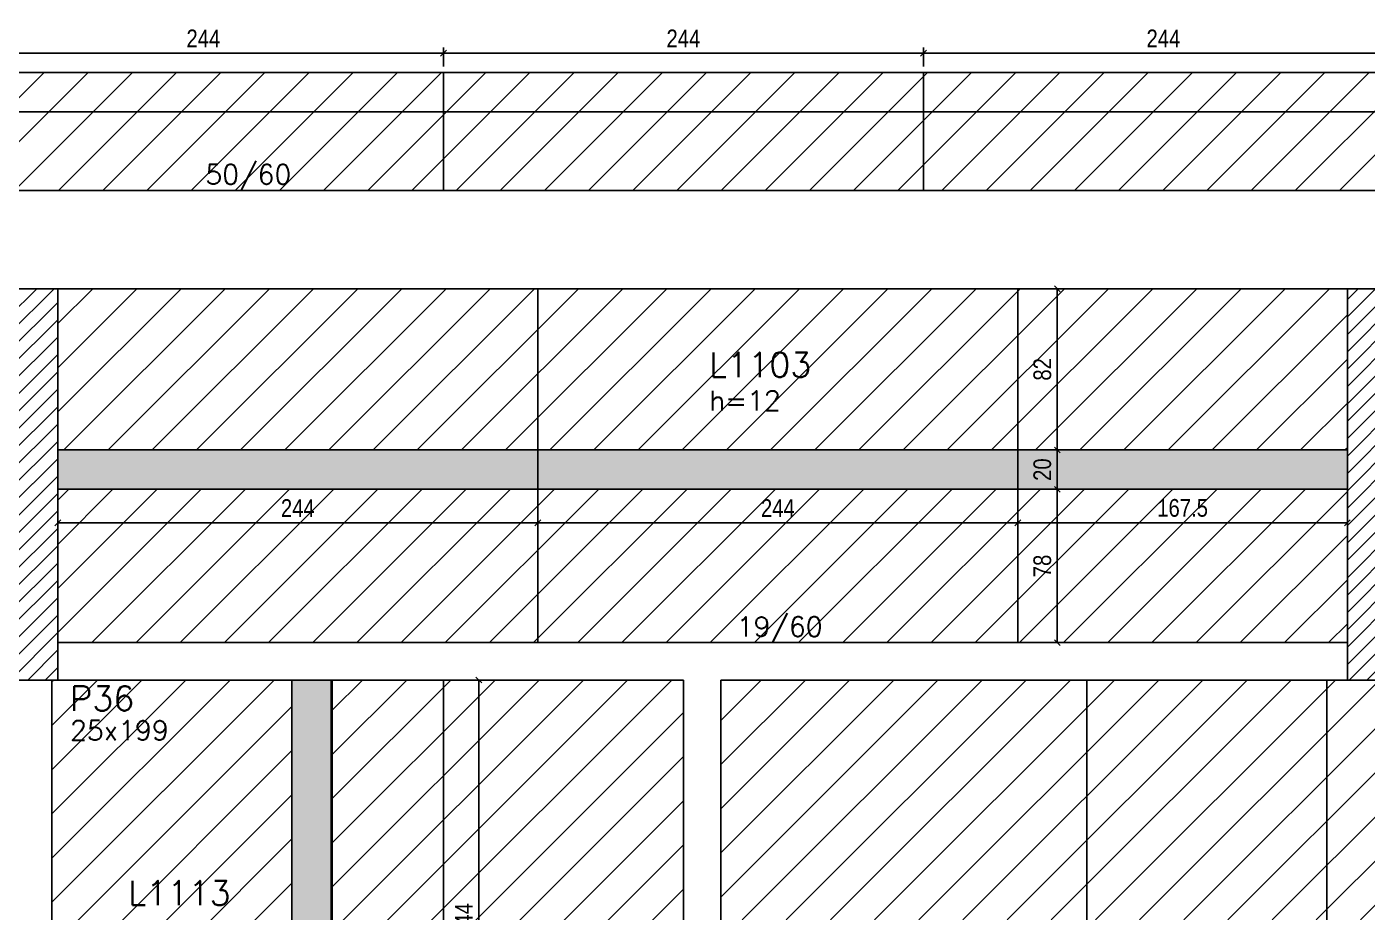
# Model space of a CAD drawing. Extents: x 1860 to 8661, y -614 to 3008.
# Drawn here: x 3394 to 4075, y 1734 to 2184 of the extents above; entities that cross this region are included whole.
import ezdxf

# ---------------------------------------------------------------- set-up
doc = ezdxf.new("R2010")
doc.units = 0
for name, color, linetype in [('242', 12, 'Continuous'), ('COTA', 241, 'Continuous'), ('F-LAJES', 3, 'Continuous'), ('F-LAJES-DIM', 2, 'Continuous'), ('F-LAJES-NOME', 4, 'Continuous'), ('F-PILARES-DIM', 172, 'Continuous'), ('F-PILARES-HACH', 174, 'Continuous'), ('F-PILARES-NOME', 170, 'Continuous'), ('F-PILARES-S', 170, 'Continuous'), ('F-VIGAS', 3, 'Continuous'), ('F-VIGAS-DIM', 2, 'Continuous'), ('Painéis', 200, 'Continuous')]:
    doc.layers.add(name, color=color, linetype=linetype)
doc.layers.add('Hachura', color=251, linetype='Continuous', lineweight=9)
doc.styles.add('COTA TECNICA-50', font='techl___.ttf', dxfattribs={"height": 9})
doc.styles.add('MCP', font='romans.shx')
doc.dimstyles.new('COTA PAINEL-50', dxfattribs={"dimtxt": 9, "dimasz": 3, "dimexe": 3, "dimexo": 3, "dimgap": 3, "dimtad": 1, "dimdec": 1, "dimzin": 12, "dimdsep": 46, "dimtxsty": 'COTA TECNICA-50', "dimblk1": 'OBLIQUE', "dimblk2": 'OBLIQUE', "dimsah": 1, "dimcen": 0.9, "dimclrd": 4, "dimclre": 4, "dimclrt": 240, "dimadec": 1, "dimazin": 3, "dimtfac": 1, "dimtdec": 1, "dimtmove": 0, "dimatfit": 3, "dimfxl": 1, "dimtolj": 1, "dimtzin": 12, "dimarcsym": 0})
pattern_1 = [(45, (3946.89, 636.7516), (-4.419417, 4.419417), [])]
pattern_2 = [(45, (0, 127.807), (-11.22532, 11.22532), [])]

# ---------------------------------------------------------------- blocks, each defined once
blk = doc.blocks.new('_Oblique')
at = {"color": 0, "linetype": 'ByBlock', "lineweight": -2}
blk.add_line((-0.5, -0.5), (0.5, 0.5), dxfattribs=at)
blk = doc.blocks.new('*D799')
at = {"layer": 'COTA', "color": 4, "lineweight": -2, "transparency": 16777216}
for p, q in [((3608.89, 1852.25), (3626.86, 1852.25)), ((3623.86, 1608.25), (3623.86, 1852.25)), ((3608.89, 1608.25), (3626.86, 1608.25))]:
    blk.add_line(p, q, dxfattribs=at)
at = {"layer": 'Defpoints', "color": 0, "transparency": 16777216}
for p in [(3605.89, 1852.25), (3623.86, 1852.25), (3605.89, 1608.25)]:
    blk.add_point(p, dxfattribs=at)
at = {"layer": 'COTA', "color": 4, "lineweight": -2, "transparency": 16777216, "xscale": 3, "yscale": 3, "zscale": 3}
for p, rotation in [((3623.86, 1852.25), 90), ((3623.86, 1608.25), 270)]:
    blk.add_blockref('_Oblique', p, dxfattribs=dict(at, rotation=rotation))
at = {"layer": 'COTA', "color": 240, "transparency": 16777216, "insert": (3616.29, 1730.25), "char_height": 9, "attachment_point": 5, "rotation": 90, "style": 'COTA TECNICA-50'}
blk.add_mtext('\\A1;244', dxfattribs=at)
blk = doc.blocks.new('*D1013')
at = {"layer": 'COTA', "color": 4, "lineweight": -2, "transparency": 16777216}
for p, q in [((3409.89, 1946.25), (3409.89, 1929.13)), ((3653.89, 1946.25), (3653.89, 1929.13)), ((3409.89, 1932.13), (3653.89, 1932.13))]:
    blk.add_line(p, q, dxfattribs=at)
at = {"layer": 'Defpoints', "color": 0, "transparency": 16777216}
for p in [(3409.89, 1949.25), (3653.89, 1949.25), (3653.89, 1932.13)]:
    blk.add_point(p, dxfattribs=at)
at = {"layer": 'COTA', "color": 4, "lineweight": -2, "transparency": 16777216, "xscale": 3, "yscale": 3, "zscale": 3, "rotation": 180}
blk.add_blockref('_Oblique', (3409.89, 1932.13), dxfattribs=at)
at = {"layer": 'COTA', "color": 4, "lineweight": -2, "transparency": 16777216, "xscale": 3, "yscale": 3, "zscale": 3}
blk.add_blockref('_Oblique', (3653.89, 1932.13), dxfattribs=at)
at = {"layer": 'COTA', "color": 240, "transparency": 16777216, "insert": (3531.89, 1939.7), "char_height": 9, "attachment_point": 5, "style": 'COTA TECNICA-50'}
blk.add_mtext('\\A1;244', dxfattribs=at)
blk = doc.blocks.new('*D1014')
at = {"layer": 'COTA', "color": 4, "lineweight": -2, "transparency": 16777216}
for p, q in [((3653.89, 1946.25), (3653.89, 1929.13)), ((3897.89, 1946.25), (3897.89, 1929.13)), ((3653.89, 1932.13), (3897.89, 1932.13))]:
    blk.add_line(p, q, dxfattribs=at)
at = {"layer": 'Defpoints', "color": 0, "transparency": 16777216}
for p in [(3653.89, 1949.25), (3897.89, 1949.25), (3897.89, 1932.13)]:
    blk.add_point(p, dxfattribs=at)
at = {"layer": 'COTA', "color": 4, "lineweight": -2, "transparency": 16777216, "xscale": 3, "yscale": 3, "zscale": 3, "rotation": 180}
blk.add_blockref('_Oblique', (3653.89, 1932.13), dxfattribs=at)
at = {"layer": 'COTA', "color": 4, "lineweight": -2, "transparency": 16777216, "xscale": 3, "yscale": 3, "zscale": 3}
blk.add_blockref('_Oblique', (3897.89, 1932.13), dxfattribs=at)
at = {"layer": 'COTA', "color": 240, "transparency": 16777216, "insert": (3775.89, 1939.7), "char_height": 9, "attachment_point": 5, "style": 'COTA TECNICA-50'}
blk.add_mtext('\\A1;244', dxfattribs=at)
blk = doc.blocks.new('*D1015')
at = {"layer": 'COTA', "color": 4, "lineweight": -2, "transparency": 16777216}
for p, q in [((3897.89, 1946.25), (3897.89, 1929.13)), ((4065.39, 1946.25), (4065.39, 1929.13)), ((3897.89, 1932.13), (4065.39, 1932.13))]:
    blk.add_line(p, q, dxfattribs=at)
at = {"layer": 'Defpoints', "color": 0, "transparency": 16777216}
for p in [(3897.89, 1949.25), (4065.39, 1949.25), (4065.39, 1932.13)]:
    blk.add_point(p, dxfattribs=at)
at = {"layer": 'COTA', "color": 4, "lineweight": -2, "transparency": 16777216, "xscale": 3, "yscale": 3, "zscale": 3, "rotation": 180}
blk.add_blockref('_Oblique', (3897.89, 1932.13), dxfattribs=at)
at = {"layer": 'COTA', "color": 4, "lineweight": -2, "transparency": 16777216, "xscale": 3, "yscale": 3, "zscale": 3}
blk.add_blockref('_Oblique', (4065.39, 1932.13), dxfattribs=at)
at = {"layer": 'COTA', "color": 240, "transparency": 16777216, "insert": (3981.64, 1939.73), "char_height": 9, "attachment_point": 5, "style": 'COTA TECNICA-50'}
blk.add_mtext('\\A1;167.5', dxfattribs=at)
blk = doc.blocks.new('*D1010')
at = {"layer": 'COTA', "color": 4, "lineweight": -2, "transparency": 16777216}
for p, q in [((3900.89, 1949.25), (3920.95, 1949.25)), ((3917.95, 1871.25), (3917.95, 1949.25)), ((3900.89, 1871.25), (3920.95, 1871.25))]:
    blk.add_line(p, q, dxfattribs=at)
at = {"layer": 'Defpoints', "color": 0, "transparency": 16777216}
for p in [(3897.89, 1949.25), (3917.95, 1949.25), (3897.89, 1871.25)]:
    blk.add_point(p, dxfattribs=at)
at = {"layer": 'COTA', "color": 4, "lineweight": -2, "transparency": 16777216, "xscale": 3, "yscale": 3, "zscale": 3}
for p, rotation in [((3917.95, 1949.25), 90), ((3917.95, 1871.25), 270)]:
    blk.add_blockref('_Oblique', p, dxfattribs=dict(at, rotation=rotation))
at = {"layer": 'COTA', "color": 240, "transparency": 16777216, "insert": (3910.37, 1910.25), "char_height": 9, "attachment_point": 5, "rotation": 90, "style": 'COTA TECNICA-50'}
blk.add_mtext('\\A1;78', dxfattribs=at)
blk = doc.blocks.new('*D1011')
at = {"layer": 'COTA', "color": 4, "lineweight": -2, "transparency": 16777216}
for p, q in [((3900.89, 1969.25), (3920.95, 1969.25)), ((3917.95, 1949.25), (3917.95, 1969.25)), ((3900.89, 1949.25), (3920.95, 1949.25))]:
    blk.add_line(p, q, dxfattribs=at)
at = {"layer": 'Defpoints', "color": 0, "transparency": 16777216}
for p in [(3897.89, 1969.25), (3917.95, 1969.25), (3897.89, 1949.25)]:
    blk.add_point(p, dxfattribs=at)
at = {"layer": 'COTA', "color": 4, "lineweight": -2, "transparency": 16777216, "xscale": 3, "yscale": 3, "zscale": 3}
for p, rotation in [((3917.95, 1969.25), 90), ((3917.95, 1949.25), 270)]:
    blk.add_blockref('_Oblique', p, dxfattribs=dict(at, rotation=rotation))
at = {"layer": 'COTA', "color": 240, "transparency": 16777216, "insert": (3910.36, 1959.25), "char_height": 9, "attachment_point": 5, "rotation": 90, "style": 'COTA TECNICA-50'}
blk.add_mtext('\\A1;20', dxfattribs=at)
blk = doc.blocks.new('*D1012')
at = {"layer": 'COTA', "color": 4, "lineweight": -2, "transparency": 16777216}
for p, q in [((3900.89, 2051.25), (3920.95, 2051.25)), ((3917.95, 1969.25), (3917.95, 2051.25)), ((3900.89, 1969.25), (3920.95, 1969.25))]:
    blk.add_line(p, q, dxfattribs=at)
at = {"layer": 'Defpoints', "color": 0, "transparency": 16777216}
for p in [(3897.89, 2051.25), (3917.95, 2051.25), (3897.89, 1969.25)]:
    blk.add_point(p, dxfattribs=at)
at = {"layer": 'COTA', "color": 4, "lineweight": -2, "transparency": 16777216, "xscale": 3, "yscale": 3, "zscale": 3}
for p, rotation in [((3917.95, 2051.25), 90), ((3917.95, 1969.25), 270)]:
    blk.add_blockref('_Oblique', p, dxfattribs=dict(at, rotation=rotation))
at = {"layer": 'COTA', "color": 240, "transparency": 16777216, "insert": (3910.37, 2010.25), "char_height": 9, "attachment_point": 5, "rotation": 90, "style": 'COTA TECNICA-50'}
blk.add_mtext('\\A1;82', dxfattribs=at)
blk = doc.blocks.new('*D1160')
at = {"layer": 'COTA', "color": 4, "lineweight": -2, "transparency": 16777216}
for p, q in [((3361.89, 2164.25), (3361.89, 2173.99)), ((3605.89, 2164.25), (3605.89, 2173.99)), ((3361.89, 2170.99), (3605.89, 2170.99))]:
    blk.add_line(p, q, dxfattribs=at)
at = {"layer": 'Defpoints', "color": 0, "transparency": 16777216}
for p in [(3605.89, 2170.99), (3361.89, 2161.25), (3605.89, 2161.25)]:
    blk.add_point(p, dxfattribs=at)
at = {"layer": 'COTA', "color": 4, "lineweight": -2, "transparency": 16777216, "xscale": 3, "yscale": 3, "zscale": 3, "rotation": 180}
blk.add_blockref('_Oblique', (3361.89, 2170.99), dxfattribs=at)
at = {"layer": 'COTA', "color": 4, "lineweight": -2, "transparency": 16777216, "xscale": 3, "yscale": 3, "zscale": 3}
blk.add_blockref('_Oblique', (3605.89, 2170.99), dxfattribs=at)
at = {"layer": 'COTA', "color": 240, "transparency": 16777216, "insert": (3483.89, 2178.55), "char_height": 9, "attachment_point": 5, "style": 'COTA TECNICA-50'}
blk.add_mtext('\\A1;244', dxfattribs=at)
blk = doc.blocks.new('*D1161')
at = {"layer": 'COTA', "color": 4, "lineweight": -2, "transparency": 16777216}
for p, q in [((3605.89, 2164.25), (3605.89, 2173.99)), ((3849.89, 2164.25), (3849.89, 2173.99)), ((3605.89, 2170.99), (3849.89, 2170.99))]:
    blk.add_line(p, q, dxfattribs=at)
at = {"layer": 'Defpoints', "color": 0, "transparency": 16777216}
for p in [(3849.89, 2170.99), (3605.89, 2161.25), (3849.89, 2161.25)]:
    blk.add_point(p, dxfattribs=at)
at = {"layer": 'COTA', "color": 4, "lineweight": -2, "transparency": 16777216, "xscale": 3, "yscale": 3, "zscale": 3, "rotation": 180}
blk.add_blockref('_Oblique', (3605.89, 2170.99), dxfattribs=at)
at = {"layer": 'COTA', "color": 4, "lineweight": -2, "transparency": 16777216, "xscale": 3, "yscale": 3, "zscale": 3}
blk.add_blockref('_Oblique', (3849.89, 2170.99), dxfattribs=at)
at = {"layer": 'COTA', "color": 240, "transparency": 16777216, "insert": (3727.89, 2178.55), "char_height": 9, "attachment_point": 5, "style": 'COTA TECNICA-50'}
blk.add_mtext('\\A1;244', dxfattribs=at)
blk = doc.blocks.new('*D1162')
at = {"layer": 'COTA', "color": 4, "lineweight": -2, "transparency": 16777216}
for p, q in [((3849.89, 2164.25), (3849.89, 2173.99)), ((4093.89, 2164.25), (4093.89, 2173.99)), ((3849.89, 2170.99), (4093.89, 2170.99))]:
    blk.add_line(p, q, dxfattribs=at)
at = {"layer": 'Defpoints', "color": 0, "transparency": 16777216}
for p in [(4093.89, 2170.99), (3849.89, 2161.25), (4093.89, 2161.25)]:
    blk.add_point(p, dxfattribs=at)
at = {"layer": 'COTA', "color": 4, "lineweight": -2, "transparency": 16777216, "xscale": 3, "yscale": 3, "zscale": 3, "rotation": 180}
blk.add_blockref('_Oblique', (3849.89, 2170.99), dxfattribs=at)
at = {"layer": 'COTA', "color": 4, "lineweight": -2, "transparency": 16777216, "xscale": 3, "yscale": 3, "zscale": 3}
blk.add_blockref('_Oblique', (4093.89, 2170.99), dxfattribs=at)
at = {"layer": 'COTA', "color": 240, "transparency": 16777216, "insert": (3971.89, 2178.55), "char_height": 9, "attachment_point": 5, "style": 'COTA TECNICA-50'}
blk.add_mtext('\\A1;244', dxfattribs=at)

msp = doc.modelspace()

# ---------------------------------------------------------------- hatches: boundary and pattern name
at = {"layer": 'F-PILARES-HACH', "linetype": 'Continuous'}
h = msp.add_hatch(dxfattribs=at)
h.set_pattern_fill('ANSI31', color=256, scale=50, style=0)
h.set_pattern_definition(pattern_1)
h.paths.add_polyline_path([(3384.89, 1852.25), (3409.89, 1852.25), (3409.89, 2051.25), (3384.89, 2051.25)], flags=16)
h = msp.add_hatch(dxfattribs=at)
h.set_pattern_fill('ANSI31', color=256, scale=50, style=0)
h.set_pattern_definition(pattern_1)
h.paths.add_polyline_path([(4065.39, 1852.25), (4089.39, 1852.25), (4089.39, 2051.25), (4065.39, 2051.25)], flags=16)
at = {"layer": 'Hachura', "linetype": 'ByBlock'}
h = msp.add_hatch(dxfattribs=at)
h.set_pattern_fill('ANSI31', color=256, scale=5)
h.set_pattern_definition(pattern_2)
h.paths.add_polyline_path([(4337.89, 2141.25), (4337.89, 2101.25), (4561.89, 2101.25), (4561.89, 2141.25)], flags=17)
h.paths.add_polyline_path([(4093.89, 2141.25), (4093.89, 2101.25), (4337.89, 2101.25), (4337.89, 2141.25)])
h.paths.add_polyline_path([(3849.89, 2141.25), (3849.89, 2101.25), (4093.89, 2101.25), (4093.89, 2141.25)])
h.paths.add_polyline_path([(3849.89, 2141.25), (3605.89, 2141.25), (3605.89, 2101.25), (3849.89, 2101.25)])
h.paths.add_polyline_path([(3605.89, 2101.25), (3605.89, 2141.25), (3361.89, 2141.25), (3361.89, 2101.25)])
h.paths.add_polyline_path([(3361.89, 2101.25), (3361.89, 2141.25), (3117.89, 2141.25), (3117.89, 2101.25)])
h.paths.add_polyline_path([(2873.89, 2141.25), (2873.89, 2101.25), (3117.89, 2101.25), (3117.89, 2141.25)])
h.paths.add_polyline_path([(2667.89, 2141.25), (2667.89, 2101.25), (2873.89, 2101.25), (2873.89, 2141.25)])
h.paths.add_polyline_path([(2873.89, 2141.25), (2873.89, 2161.25), (2667.89, 2161.25), (2667.89, 2141.25)])
h.paths.add_polyline_path([(2873.89, 2161.25), (2873.89, 2141.25), (3117.89, 2141.25), (3117.89, 2161.25)])
h.paths.add_polyline_path([(3117.89, 2161.25), (3117.89, 2141.25), (3361.89, 2141.25), (3361.89, 2161.25)])
h.paths.add_polyline_path([(3361.89, 2161.25), (3361.89, 2141.25), (3605.89, 2141.25), (3605.89, 2161.25)])
h.paths.add_polyline_path([(3849.89, 2141.25), (3849.89, 2161.25), (3605.89, 2161.25), (3605.89, 2141.25)])
h.paths.add_polyline_path([(4093.89, 2141.25), (4093.89, 2161.25), (3849.89, 2161.25), (3849.89, 2141.25)])
h.paths.add_polyline_path([(4337.89, 2141.25), (4337.89, 2161.25), (4093.89, 2161.25), (4093.89, 2141.25)])
h.paths.add_polyline_path([(4561.89, 2141.25), (4561.89, 2101.25), (4577.89, 2101.25), (4577.89, 2161.25), (4337.89, 2161.25), (4337.89, 2141.25)])
h = msp.add_hatch(dxfattribs=at)
h.set_pattern_fill('ANSI31', color=256, scale=5)
h.set_pattern_definition(pattern_2)
h.paths.add_polyline_path([(3409.89, 2051.25), (3409.89, 1969.25), (3653.89, 1969.25), (3653.89, 2051.25)])
h.paths.add_polyline_path([(3409.89, 1949.25), (3409.89, 1871.25), (3653.89, 1871.25), (3653.89, 1949.25)])
h.paths.add_polyline_path([(3653.89, 1949.25), (3653.89, 1871.25), (3737.39, 1871.25), (3897.89, 1871.25), (3897.89, 1949.25)])
h.paths.add_polyline_path([(3897.89, 1969.25), (3897.89, 2051.25), (3653.89, 2051.25), (3653.89, 1969.25)])
h.paths.add_polyline_path([(4065.39, 1969.25), (4065.39, 2051.25), (3897.89, 2051.25), (3897.89, 1969.25)])
h.paths.add_polyline_path([(3897.89, 1949.25), (3897.89, 1871.25), (4065.39, 1871.25), (4065.39, 1949.25)])
h = msp.add_hatch(color=256, dxfattribs=at)
h.dxf.hatch_style = 1
h.paths.add_polyline_path([(3653.89, 1969.25), (3409.89, 1969.25), (3409.89, 1949.25), (3653.89, 1949.25)])
h.paths.add_polyline_path([(3897.89, 1969.25), (3653.89, 1969.25), (3653.89, 1949.25), (3897.89, 1949.25)])
h.paths.add_polyline_path([(4065.39, 1969.25), (3897.89, 1969.25), (3897.89, 1949.25), (4065.39, 1949.25)])
h = msp.add_hatch(dxfattribs=at)
h.set_pattern_fill('ANSI31', color=256, scale=5)
h.set_pattern_definition([(45, (-204.658, 80.894), (-11.22532, 11.22532), [])])
h.paths.add_polyline_path([(3528.89, 1608.25), (3528.89, 1852.25), (3409.89, 1852.25), (3406.89, 1852.25), (3406.89, 1608.25)])
h.paths.add_polyline_path([(3406.89, 1481.25), (3409.89, 1481.25), (3409.89, 1364.25), (3528.89, 1364.25), (3528.89, 1608.25), (3406.89, 1608.25)])
h.paths.add_polyline_path([(3549.39, 1364.25), (3605.89, 1364.25), (3605.89, 1608.25), (3549.39, 1608.25)])
h.paths.add_polyline_path([(3549.39, 1608.25), (3605.89, 1608.25), (3605.89, 1852.25), (3549.39, 1852.25)])
h.paths.add_polyline_path([(3605.89, 1608.25), (3727.89, 1608.25), (3727.89, 1852.25), (3605.89, 1852.25)])
h.paths.add_polyline_path([(3605.89, 1364.25), (3727.89, 1364.25), (3727.89, 1520.25), (3727.89, 1608.25), (3605.89, 1608.25)])
h = msp.add_hatch(color=256, dxfattribs=at)
h.dxf.hatch_style = 1
h.paths.add_polyline_path([(3548.89, 1852.25), (3528.89, 1852.25), (3528.89, 1608.25), (3548.89, 1608.25)])
h.paths.add_polyline_path([(3548.89, 1608.25), (3528.89, 1608.25), (3528.89, 1364.25), (3548.89, 1364.25)])
h = msp.add_hatch(dxfattribs=at)
h.set_pattern_fill('ANSI31', color=256, scale=5)
h.set_pattern_definition(pattern_2)
h.paths.add_polyline_path([(4054.89, 1852.25), (3932.89, 1852.25), (3932.89, 1730.25), (4054.89, 1730.25)])
h.paths.add_polyline_path([(4054.89, 1642.25), (3932.89, 1642.25), (3932.89, 1520.25), (4054.89, 1520.25)])
h.paths.add_polyline_path([(4054.89, 1642.25), (4054.89, 1520.25), (4150.89, 1520.25), (4298.89, 1520.25), (4298.89, 1642.25)])
h.paths.add_polyline_path([(4298.89, 1730.25), (4298.89, 1852.25), (4212.39, 1852.25), (4089.39, 1852.25), (4065.39, 1852.25), (4054.89, 1852.25), (4054.89, 1730.25)])
h.paths.add_polyline_path([(4542.89, 1730.25), (4542.89, 1852.25), (4536.89, 1852.25), (4298.89, 1852.25), (4298.89, 1730.25)])
h.paths.add_polyline_path([(4542.89, 1520.25), (4542.89, 1642.25), (4298.89, 1642.25), (4298.89, 1520.25)])
h.paths.add_polyline_path([(3746.89, 1642.25), (3746.89, 1520.25), (3912.89, 1520.25), (3932.89, 1520.25), (3932.89, 1642.25)])
h.paths.add_polyline_path([(3932.89, 1730.25), (3932.89, 1852.25), (3746.89, 1852.25), (3746.89, 1730.25)])

# ---------------------------------------------------------------- linework, layer by layer
at = {"layer": '242', "linetype": 'Continuous'}
msp.add_line((3397.39, 1951.75), (3397.39, 1951.75), dxfattribs=at)
at = {"layer": 'F-LAJES', "linetype": 'Continuous'}
msp.add_line((2396.48, 2141.25), (4561.89, 2141.25), dxfattribs=at)
at = {"layer": 'F-PILARES-S', "linetype": 'Continuous'}
for points in [[(3384.89, 1852.25), (3409.89, 1852.25), (3409.89, 2051.25), (3384.89, 2051.25), (3384.89, 1852.25)], [(4065.39, 1852.25), (4089.39, 1852.25), (4089.39, 2051.25), (4065.39, 2051.25), (4065.39, 1852.25)]]:
    msp.add_lwpolyline(points, dxfattribs=at)
at = {"layer": 'F-VIGAS'}
for points in [[(3397.39, 2101.25), (2717.39, 2101.25)], [(4212.39, 2101.25), (3397.39, 2101.25)], [(3406.89, 2051.25), (4202.89, 2051.25)], [(3737.39, 1871.25), (3409.89, 1871.25)], [(4065.39, 1871.25), (3737.39, 1871.25)], [(3406.89, 1481.25), (3406.89, 1852.25)], [(3409.89, 1852.25), (3727.89, 1852.25)], [(3727.89, 1852.25), (3727.89, 1520.25)], [(3746.89, 1520.25), (3746.89, 1852.25)], [(3746.89, 1852.25), (4065.39, 1852.25)]]:
    msp.add_lwpolyline(points, dxfattribs=at)
at = {"layer": 'Painéis'}
for p, q in [((4581.89, 2161.25), (2667.89, 2161.25)), ((3605.89, 2101.25), (3605.89, 2161.25)), ((3849.89, 2101.25), (3849.89, 2161.25)), ((4581.89, 2101.25), (2667.89, 2101.25)), ((3653.89, 1871.25), (3653.89, 2051.25)), ((3897.89, 1871.25), (3897.89, 2051.25))]:
    msp.add_line(p, q, dxfattribs=at)
for points in [[(3409.89, 1969.25), (4065.39, 1969.25)], [(3409.89, 1949.25), (4065.39, 1949.25)], [(3528.89, 1364.25), (3528.89, 1852.25)], [(3548.89, 1301.25), (3548.89, 1852.25)], [(3549.39, 1301.25), (3549.39, 1852.25)], [(3605.89, 1852.25), (3605.89, 1364.25)], [(3932.89, 1852.25), (3932.89, 1520.25)], [(4054.89, 1852.25), (4054.89, 1520.25)]]:
    msp.add_lwpolyline(points, dxfattribs=at)

# ---------------------------------------------------------------- texts
at = {"layer": 'F-LAJES-DIM', "linetype": 'Continuous', "style": 'MCP'}
msp.add_text('h=12', height=10, dxfattribs=at).set_placement((3740.97, 1989.35))
at = {"layer": 'F-LAJES-NOME', "linetype": 'Continuous', "style": 'MCP'}
for s, p in [('L1103', (3740.97, 2006.35)), ('L1113', (3445.78, 1737.66))]:
    msp.add_text(s, height=12.5, dxfattribs=at).set_placement(p)
at = {"layer": 'F-PILARES-DIM', "linetype": 'Continuous', "style": 'MCP'}
msp.add_text('25x199', height=10, dxfattribs=at).set_placement((3416.14, 1821.63))
at = {"layer": 'F-PILARES-NOME', "linetype": 'Continuous', "style": 'MCP'}
msp.add_text('P36', height=12.5, dxfattribs=at).set_placement((3416.14, 1836.63))
at = {"layer": 'F-VIGAS-DIM', "linetype": 'Continuous', "style": 'MCP'}
for s, p in [('50/60', (3484.89, 2104.38)), ('19/60', (3754.96, 1874.42))]:
    msp.add_text(s, height=10, dxfattribs=at).set_placement(p)

# ---------------------------------------------------------------- dimensions: what is measured, and where the dimension line sits
at = {"layer": 'COTA'}
for base, p1, p2, picture, middle in [((3605.89, 2170.99), (3361.89, 2161.25), (3605.89, 2161.25), '*D1160', (3483.89, 2178.55)), ((3849.89, 2170.99), (3605.89, 2161.25), (3849.89, 2161.25), '*D1161', (3727.89, 2178.55)), ((4093.89, 2170.99), (3849.89, 2161.25), (4093.89, 2161.25), '*D1162', (3971.89, 2178.55)), ((3897.89, 1932.13), (3653.89, 1949.25), (3897.89, 1949.25), '*D1014', (3775.89, 1939.7)), ((4065.39, 1932.13), (3897.89, 1949.25), (4065.39, 1949.25), '*D1015', (3981.64, 1939.73))]:
    dim = msp.add_linear_dim(base=base, p1=p1, p2=p2, dimstyle='COTA PAINEL-50', override={"dimtmove": 1}, dxfattribs=at)
    dim.commit()
    dim.dimension.update_dxf_attribs({"geometry": picture, "text_midpoint": middle})
for base, p1, p2, picture, middle in [((3917.95, 2051.25), (3897.89, 1969.25), (3897.89, 2051.25), '*D1012', (3910.37, 2010.25)), ((3917.95, 1969.25), (3897.89, 1949.25), (3897.89, 1969.25), '*D1011', (3910.36, 1959.25)), ((3623.86, 1852.25), (3605.89, 1608.25), (3605.89, 1852.25), '*D799', (3616.29, 1730.25))]:
    dim = msp.add_linear_dim(base=base, p1=p1, p2=p2, angle=90, dimstyle='COTA PAINEL-50', override={"dimtmove": 1}, dxfattribs=at)
    dim.commit()
    dim.dimension.update_dxf_attribs({"geometry": picture, "text_midpoint": middle})
dim = msp.add_linear_dim(base=(3653.89, 1932.13), p1=(3409.89, 1949.25), p2=(3653.89, 1949.25), dimstyle='COTA PAINEL-50', dxfattribs=at)
dim.commit()
dim.dimension.update_dxf_attribs({"geometry": '*D1013', "text_midpoint": (3531.89, 1939.7)})
dim = msp.add_linear_dim(base=(3917.95, 1949.25), p1=(3897.89, 1871.25), p2=(3897.89, 1949.25), angle=90, dimstyle='COTA PAINEL-50', dxfattribs=at)
dim.commit()
dim.dimension.update_dxf_attribs({"geometry": '*D1010', "text_midpoint": (3910.37, 1910.25)})

doc.saveas('drawing.dxf')
